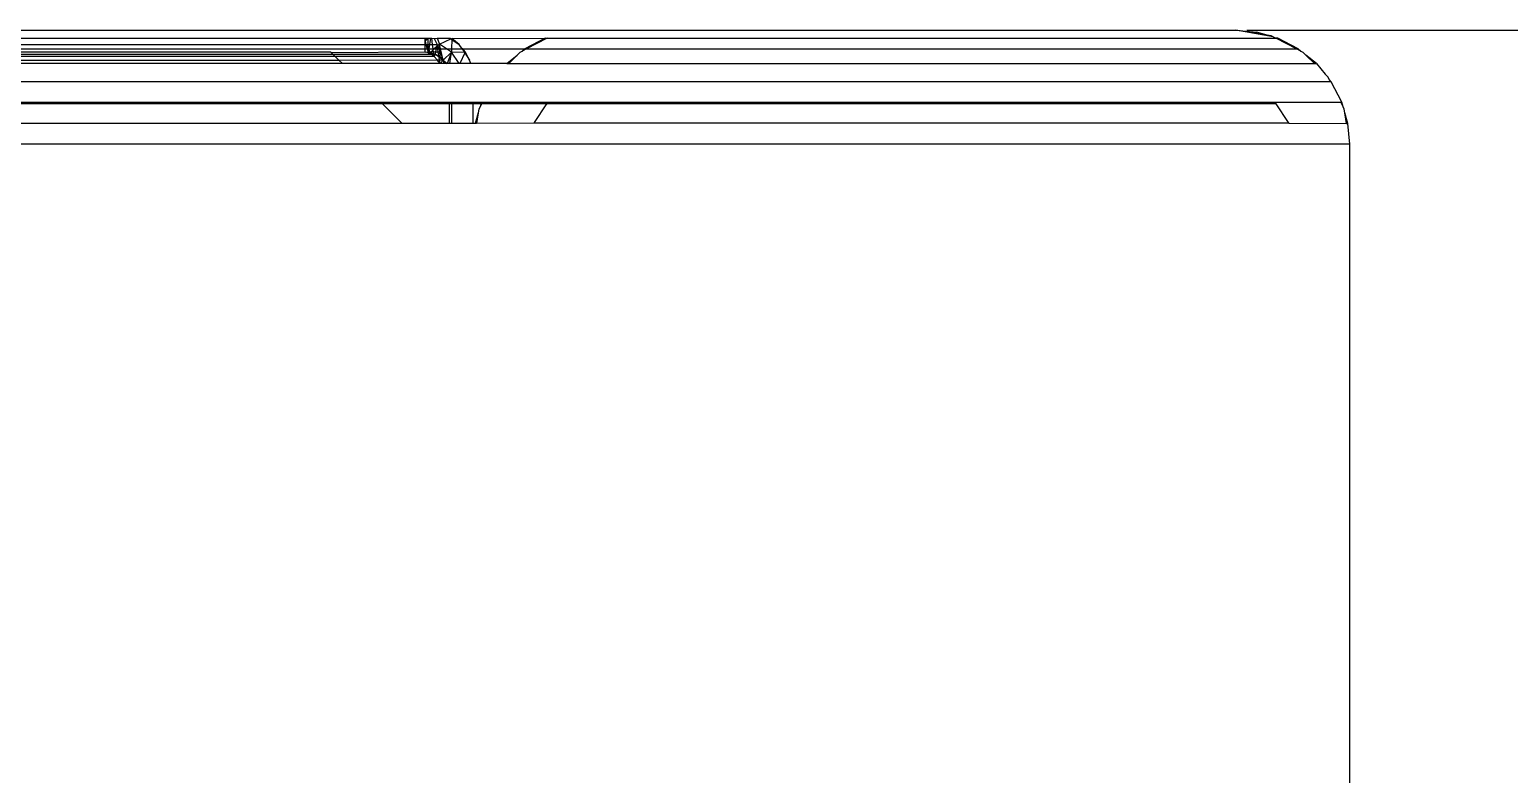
# Model space of a CAD drawing. Header units: inches. Extents: x 17 to 4615, y 5 to 3256.
# Drawn here: x 1635.5 to 1703, y 2608 to 2642 of the extents above; entities that cross this region are included whole.
import ezdxf

# ---------------------------------------------------------------- set-up
doc = ezdxf.new("R2010")
doc.units = ezdxf.units.IN
doc.header["$MEASUREMENT"] = 0

msp = doc.modelspace()

# ---------------------------------------------------------------- linework, layer by layer
for p, q in [((700.932, 2641.952), (1690.532, 2641.952)), ((1690.532, 2641.952), (1691.479, 2641.865)), ((1691.967, 2641.725), (1690.532, 2641.952)), ((1692.24, 2641.647), (1690.532, 2641.952)), ((1691.032, 2641.952), (1953.785, 2641.983)), ((1630.732, 2641.587), (1653.532, 2641.587)), ((1630.732, 2641.308), (1653.532, 2641.308)), ((1653.532, 2641.452), (1653.532, 2641.587)), ((1653.573, 2641.587), (1653.532, 2641.452)), ((1653.532, 2641.452), (1653.67, 2641.587)), ((1653.532, 2641.587), (1653.573, 2641.587)), ((1653.532, 2641.308), (1653.532, 2641.452)), ((1653.532, 2641.452), (1653.57, 2641.308)), ((1653.532, 2641.105), (1653.532, 2641.308)), ((1653.532, 2641.308), (1653.57, 2641.308)), ((1653.57, 2641.308), (1653.624, 2641.105)), ((1653.597, 2641.308), (1653.57, 2641.308)), ((1653.573, 2641.587), (1653.67, 2641.587)), ((1653.67, 2641.145), (1653.597, 2641.308)), ((1653.597, 2641.308), (1653.67, 2641.308)), ((1653.67, 2641.308), (1653.67, 2641.587)), ((1653.67, 2641.587), (1653.776, 2641.587)), ((1653.67, 2641.145), (1653.67, 2641.308)), ((1653.67, 2641.308), (1653.731, 2641.308)), ((1653.731, 2641.308), (1653.698, 2641.105)), ((1653.776, 2641.587), (1653.731, 2641.308)), ((1653.731, 2641.308), (1653.871, 2641.308)), ((1653.776, 2641.587), (1653.834, 2641.587)), ((1653.871, 2641.308), (1653.834, 2641.587)), ((1653.834, 2641.587), (1653.945, 2641.582)), ((1653.898, 2641.105), (1653.871, 2641.308)), ((1653.871, 2641.308), (1654.082, 2641.308)), ((1653.945, 2641.582), (1654.083, 2641.587)), ((1653.945, 2641.582), (1654.082, 2641.308)), ((1654.082, 2641.308), (1654.057, 2641.204)), ((1654.093, 2641.238), (1654.057, 2641.204)), ((1654.093, 2641.238), (1654.082, 2641.308)), ((1654.083, 2641.587), (1654.183, 2641.323)), ((1654.083, 2641.587), (1654.67, 2641.587)), ((1654.183, 2641.323), (1654.093, 2641.238)), ((1654.114, 2641.105), (1654.093, 2641.238)), ((1654.093, 2641.238), (1654.166, 2641.105)), ((1654.183, 2641.323), (1654.166, 2641.105)), ((1654.183, 2641.323), (1654.709, 2641.561)), ((1654.235, 2641.105), (1654.183, 2641.323)), ((1654.51, 2641.105), (1654.183, 2641.323)), ((1654.67, 2641.587), (1654.709, 2641.561)), ((1654.709, 2641.561), (1654.755, 2641.582)), ((1654.709, 2641.561), (1654.753, 2641.532)), ((1654.753, 2641.532), (1654.739, 2641.105)), ((1654.755, 2641.582), (1654.753, 2641.532)), ((1654.753, 2641.532), (1655.088, 2641.308)), ((1654.755, 2641.582), (1659.018, 2641.587)), ((1655.088, 2641.308), (1654.755, 2641.582)), ((1655.224, 2641.105), (1655.088, 2641.308)), ((1659.018, 2641.587), (1658.087, 2641.105)), ((1659.018, 2641.587), (1658.161, 2641.105)), ((1659.109, 2641.587), (1658.161, 2641.105)), ((1659.018, 2641.587), (1659.109, 2641.587)), ((1659.109, 2641.587), (1692.356, 2641.587)), ((1691.967, 2641.725), (1691.479, 2641.865)), ((1692.139, 2641.698), (1691.967, 2641.725)), ((1692.24, 2641.647), (1692.139, 2641.698)), ((1692.24, 2641.647), (1692.356, 2641.587)), ((1693.303, 2641.105), (1692.356, 2641.587)), ((1692.447, 2641.587), (1692.356, 2641.587)), ((1693.378, 2641.105), (1692.447, 2641.587)), ((1693.303, 2641.105), (1692.447, 2641.587)), ((742.881, 2640.601), (1649.59, 2640.594)), ((1649.435, 2640.75), (743.03, 2640.75)), ((743.141, 2640.861), (1649.324, 2640.861)), ((1630.732, 2641.105), (1653.532, 2641.105)), ((1649.232, 2640.952), (1630.732, 2640.952)), ((1649.255, 2640.93), (1649.232, 2640.952)), ((1653.532, 2640.952), (1649.255, 2640.93)), ((1649.324, 2640.861), (1649.255, 2640.93)), ((1649.324, 2640.861), (1653.807, 2640.861)), ((1649.435, 2640.75), (1649.324, 2640.861)), ((1653.945, 2640.75), (1649.435, 2640.75)), ((1649.59, 2640.594), (1649.435, 2640.75)), ((1649.59, 2640.594), (1654.082, 2640.601)), ((1649.755, 2640.429), (1649.59, 2640.594)), ((1653.532, 2640.952), (1653.532, 2641.105)), ((1653.532, 2641.105), (1653.624, 2641.105)), ((1653.532, 2640.952), (1653.67, 2640.975)), ((1653.67, 2640.929), (1653.532, 2640.952)), ((1653.624, 2641.105), (1653.67, 2640.975)), ((1653.624, 2641.105), (1653.67, 2641.105)), ((1653.67, 2641.105), (1653.67, 2641.145)), ((1653.698, 2641.105), (1653.67, 2640.975)), ((1653.67, 2640.975), (1653.67, 2641.105)), ((1653.698, 2641.105), (1653.67, 2641.105)), ((1653.67, 2640.975), (1653.67, 2640.929)), ((1653.67, 2640.975), (1653.746, 2640.975)), ((1653.807, 2640.861), (1653.67, 2640.929)), ((1653.67, 2640.929), (1653.767, 2640.929)), ((1653.746, 2640.975), (1653.698, 2641.105)), ((1653.698, 2641.105), (1653.898, 2641.105)), ((1653.746, 2640.975), (1653.814, 2640.975)), ((1653.767, 2640.929), (1653.746, 2640.975)), ((1653.814, 2640.975), (1653.767, 2640.929)), ((1653.767, 2640.929), (1653.928, 2640.88)), ((1653.945, 2640.75), (1653.807, 2640.861)), ((1653.904, 2641.059), (1653.814, 2640.975)), ((1653.814, 2640.975), (1653.915, 2640.975)), ((1653.904, 2641.059), (1653.898, 2641.105)), ((1653.898, 2641.105), (1653.952, 2641.105)), ((1653.952, 2641.105), (1653.904, 2641.059)), ((1653.915, 2640.975), (1653.904, 2641.059)), ((1653.915, 2640.975), (1654, 2640.975)), ((1653.928, 2640.88), (1653.915, 2640.975)), ((1653.928, 2640.88), (1653.992, 2640.861)), ((1653.945, 2640.75), (1653.928, 2640.88)), ((1653.992, 2640.861), (1653.945, 2640.75)), ((1654.082, 2640.601), (1653.945, 2640.75)), ((1654.057, 2641.204), (1653.952, 2641.105)), ((1653.952, 2641.105), (1654.032, 2641.105)), ((1654, 2640.975), (1653.992, 2640.861)), ((1653.992, 2640.861), (1654.166, 2640.768)), ((1654.172, 2640.73), (1653.992, 2640.861)), ((1654.032, 2641.105), (1654, 2640.975)), ((1654, 2640.975), (1654.134, 2640.975)), ((1654.057, 2641.204), (1654.032, 2641.105)), ((1654.032, 2641.105), (1654.114, 2641.105)), ((1654.218, 2640.429), (1654.082, 2640.601)), ((1654.193, 2640.594), (1654.082, 2640.601)), ((1654.134, 2640.975), (1654.114, 2641.105)), ((1654.114, 2641.105), (1654.166, 2641.105)), ((1654.166, 2640.768), (1654.134, 2640.975)), ((1654.134, 2640.975), (1654.193, 2640.975)), ((1654.166, 2641.105), (1654.191, 2641.045)), ((1654.166, 2641.105), (1654.235, 2641.105)), ((1654.166, 2640.768), (1654.199, 2640.75)), ((1654.172, 2640.73), (1654.166, 2640.768)), ((1654.357, 2640.594), (1654.172, 2640.73)), ((1654.193, 2640.594), (1654.172, 2640.73)), ((1654.191, 2641.045), (1654.193, 2640.975)), ((1654.193, 2640.975), (1654.199, 2640.75)), ((1654.193, 2640.975), (1654.22, 2640.975)), ((1654.357, 2640.594), (1654.193, 2640.594)), ((1654.218, 2640.429), (1654.193, 2640.594)), ((1654.199, 2640.75), (1654.357, 2640.594)), ((1654.357, 2640.594), (1654.218, 2640.429)), ((1654.22, 2640.975), (1654.357, 2640.594)), ((1654.357, 2640.594), (1654.235, 2641.105)), ((1654.235, 2641.105), (1654.51, 2641.105)), ((1654.735, 2640.954), (1654.357, 2640.594)), ((1654.395, 2640.429), (1654.357, 2640.594)), ((1654.357, 2640.594), (1654.534, 2640.429)), ((1654.496, 2640.429), (1654.357, 2640.594)), ((1654.735, 2640.954), (1654.51, 2641.105)), ((1654.51, 2641.105), (1654.739, 2641.105)), ((1654.735, 2640.954), (1654.534, 2640.429)), ((1654.668, 2640.429), (1654.735, 2640.954)), ((1654.739, 2641.105), (1654.735, 2640.954)), ((1654.735, 2640.954), (1655.312, 2640.973)), ((1655.085, 2640.429), (1654.735, 2640.954)), ((1654.739, 2641.105), (1655.224, 2641.105)), ((1655.341, 2640.929), (1655.115, 2640.429)), ((1655.255, 2641.105), (1655.224, 2641.105)), ((1655.224, 2641.105), (1655.312, 2640.973)), ((1655.362, 2640.975), (1655.255, 2641.105)), ((1655.255, 2641.105), (1658.087, 2641.105)), ((1655.312, 2640.973), (1655.362, 2640.975)), ((1655.312, 2640.973), (1655.341, 2640.929)), ((1655.362, 2640.975), (1655.341, 2640.929)), ((1655.341, 2640.929), (1655.565, 2640.594)), ((1655.565, 2640.594), (1655.362, 2640.975)), ((1655.615, 2640.429), (1655.565, 2640.594)), ((1657.256, 2640.429), (1657.738, 2640.821)), ((1657.738, 2640.821), (1657.346, 2640.429)), ((1657.738, 2640.821), (1657.876, 2640.959)), ((1657.876, 2640.959), (1657.962, 2641.003)), ((1657.962, 2641.003), (1658.087, 2641.105)), ((1658.161, 2641.105), (1657.962, 2641.003)), ((1658.087, 2641.105), (1658.161, 2641.105)), ((1658.161, 2641.105), (1693.303, 2641.105)), ((1693.503, 2641.003), (1693.303, 2641.105)), ((1693.303, 2641.105), (1693.378, 2641.105)), ((1693.378, 2641.105), (1693.503, 2641.003)), ((1693.503, 2641.003), (1693.589, 2640.959)), ((1693.727, 2640.821), (1693.589, 2640.959)), ((1694.209, 2640.429), (1693.727, 2640.821)), ((1694.119, 2640.429), (1693.727, 2640.821)), ((1649.755, 2640.429), (742.709, 2640.429)), ((1654.218, 2640.429), (1649.755, 2640.429)), ((1654.395, 2640.429), (1654.218, 2640.429)), ((1654.496, 2640.429), (1654.395, 2640.429)), ((1654.534, 2640.429), (1654.496, 2640.429)), ((1654.668, 2640.429), (1654.534, 2640.429)), ((1655.085, 2640.429), (1654.668, 2640.429)), ((1655.115, 2640.429), (1655.085, 2640.429)), ((1655.615, 2640.429), (1655.115, 2640.429)), ((1657.256, 2640.429), (1655.615, 2640.429)), ((1657.256, 2640.429), (1657.346, 2640.429)), ((1657.346, 2640.429), (1694.119, 2640.429)), ((1694.119, 2640.429), (1694.209, 2640.429)), ((1694.209, 2640.429), (1694.601, 2639.947)), ((1694.739, 2639.809), (1694.601, 2639.947)), ((1694.885, 2639.598), (696.58, 2639.598)), ((1694.794, 2639.71), (1694.739, 2639.809)), ((1694.885, 2639.598), (1694.794, 2639.71)), ((1695.367, 2638.666), (1694.885, 2639.598)), ((1651.594, 2638.591), (740.871, 2638.591)), ((740.946, 2638.666), (1651.518, 2638.666)), ((1651.594, 2638.591), (1651.518, 2638.666)), ((1651.518, 2638.666), (1654.632, 2638.666)), ((1652.486, 2637.699), (1651.594, 2638.591)), ((1654.632, 2638.591), (1651.594, 2638.591)), ((1654.632, 2638.666), (1654.632, 2638.591)), ((1654.632, 2638.666), (1654.732, 2638.666)), ((1654.632, 2638.591), (1654.632, 2637.699)), ((1654.732, 2638.591), (1654.632, 2638.591)), ((1654.732, 2638.666), (1654.732, 2638.591)), ((1654.732, 2638.666), (1655.732, 2638.666)), ((1654.732, 2638.591), (1654.732, 2637.699)), ((1655.732, 2638.591), (1654.732, 2638.591)), ((1655.732, 2638.591), (1655.732, 2638.666)), ((1655.732, 2638.666), (1656.098, 2638.666)), ((1655.732, 2637.699), (1655.732, 2638.591)), ((1656.076, 2638.591), (1655.732, 2638.591)), ((1656.076, 2638.591), (1656.038, 2638.459)), ((1656.105, 2638.591), (1656.038, 2638.459)), ((1656.098, 2638.666), (1656.076, 2638.591)), ((1656.105, 2638.591), (1656.076, 2638.591)), ((1656.098, 2638.666), (1656.143, 2638.666)), ((1656.143, 2638.666), (1656.105, 2638.591)), ((1659.094, 2638.591), (1656.105, 2638.591)), ((1656.143, 2638.666), (1659.209, 2638.666)), ((1658.53, 2637.747), (1659.094, 2638.591)), ((1659.094, 2638.591), (1659.209, 2638.666)), ((1692.371, 2638.591), (1659.094, 2638.591)), ((1659.209, 2638.666), (1692.256, 2638.666)), ((1692.256, 2638.666), (1692.371, 2638.591)), ((1692.256, 2638.666), (1695.321, 2638.666)), ((1692.935, 2637.747), (1692.371, 2638.591)), ((1695.427, 2638.459), (1695.321, 2638.666)), ((1695.321, 2638.666), (1695.367, 2638.666)), ((1695.427, 2638.459), (1695.367, 2638.666)), ((1655.96, 2638.187), (1655.819, 2637.699)), ((1655.96, 2638.187), (1655.882, 2637.699)), ((1655.987, 2638.359), (1655.96, 2638.187)), ((1656.038, 2638.459), (1655.987, 2638.359)), ((1695.478, 2638.359), (1695.427, 2638.459)), ((1695.505, 2638.187), (1695.478, 2638.359)), ((1695.646, 2637.699), (1695.505, 2638.187)), ((1695.583, 2637.699), (1695.505, 2638.187)), ((1652.486, 2637.699), (739.979, 2637.699)), ((1654.632, 2637.699), (1652.486, 2637.699)), ((1654.732, 2637.699), (1654.632, 2637.699)), ((1655.732, 2637.699), (1654.732, 2637.699)), ((1655.819, 2637.699), (1655.732, 2637.699)), ((1655.882, 2637.699), (1655.819, 2637.699)), ((1658.515, 2637.709), (1655.882, 2637.699)), ((1658.515, 2637.709), (1658.53, 2637.747)), ((1692.95, 2637.709), (1658.515, 2637.709)), ((1692.935, 2637.747), (1692.95, 2637.709)), ((1692.95, 2637.709), (1695.583, 2637.699)), ((1695.583, 2637.699), (1695.646, 2637.699)), ((1695.732, 2636.752), (1695.646, 2637.699)), ((1695.732, 2636.752), (695.732, 2636.752)), ((1695.732, 2607.152), (1695.732, 2636.752))]:
    msp.add_line(p, q)

doc.saveas('drawing.dxf')
